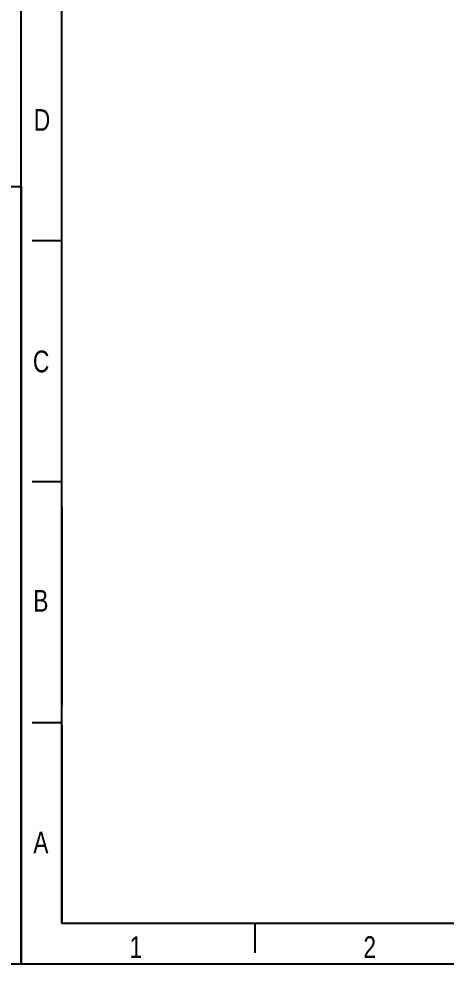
# Model space of a CAD drawing. Header units: millimetres. Extents: x 9226 to 36041, y 16031 to 21779.
# Drawn here: x 19324 to 20596, y 16031 to 18847 of the extents above; entities that cross this region are included whole.
import ezdxf

# ---------------------------------------------------------------- set-up
doc = ezdxf.new("R2010")
doc.units = ezdxf.units.MM
doc.styles.add('CKSTANDARD', font='arial.ttf')
doc.styles.add('Roamns', font='romans.shx')

# ---------------------------------------------------------------- blocks, each defined once
blk = doc.blocks.new('standard template')
for p, q in [((456, 14517), (54, 14517)), ((456, 11245), (54, 11245)), ((456, 10901), (456, 8211)), ((456, 8211), (456, 10446)), ((456, 6313), (456, 10291)), ((456, 7973), (54, 7973)), ((456, 7944), (456, 5254)), ((456, 5254), (37409, 5254)), ((3074, 5254), (3074, 4851))]:
    blk.add_line(p, q)
blk.add_lwpolyline([(37963, 4700), (-97, 4700), (-97, 30879), (37963, 30879)], close=True)
at = {"color": 7}
for points in [[(456, 6674), (456, 5964), (456, 5254), (456, 30226), (37409, 30226), (37409, 5254)], [(456, 9631), (456, 8921), (456, 8211)]]:
    blk.add_lwpolyline(points, dxfattribs=at)
at = {"style": 'CKSTANDARD', "width": 0.75}
for s, p in [('D', (74, 16009)), ('C', (62, 12732)), ('B', (67, 9483)), ('A', (67, 6202)), ('1', (1373, 4783)), ('2', (4545, 4783))]:
    blk.add_text(s, height=295, dxfattribs=at).set_placement(p)
at = {"style": 'Roamns'}
for tag, p in [('PAGE_NAME', (27466, 7594)), ('PROJECT_NAME', (27466, 6884)), ('DRAWN_NAME', (27466, 6174)), ('VERSION', (34241, 6174)), ('SELECT_DATA', (27466, 5464)), ('PAGE_NUMBER', (34241, 5464))]:
    blk.add_attdef(tag, p, '', height=285, dxfattribs=at)

msp = doc.modelspace()

# ---------------------------------------------------------------- block references
at = {"lineweight": -3, "transparency": 33554595}
for p, xscale, yscale, zscale in [((19352.177, 14998.857), 0.2195238361378187, 0.2195238361378187, 0.2195238361378187), ((15971.081, 15614.71), 0.0885002660397285, 0.0885002660397285, 0.0885002660397285)]:
    msp.add_blockref('standard template', p, dxfattribs=dict(at, xscale=xscale, yscale=yscale, zscale=zscale))

doc.saveas('drawing.dxf')
